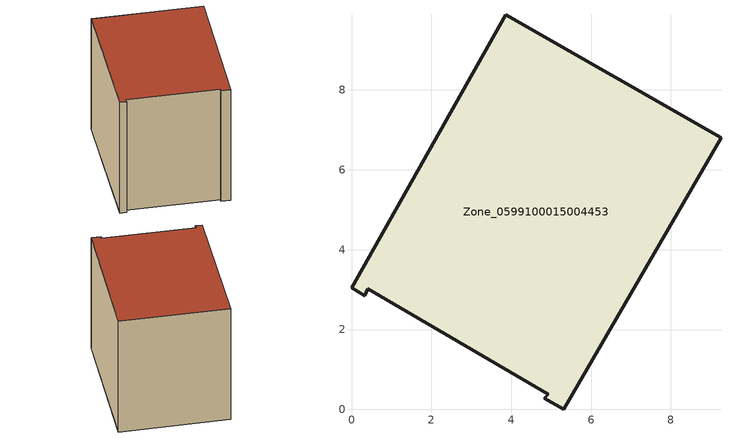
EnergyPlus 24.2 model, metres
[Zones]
Zone_0599100015004453
 floor ground (C_G): 0.34,2.85 0,3.04 3.86,9.89 9.25,6.8 5.32,0 4.83,0.28 4.93,0.38 0.4,3.02 z0.84
 wall outside (C_F): 0.34,2.85 0.4,3.02 4.93,0.38 4.83,0.28 5.32,0 9.25,6.8 3.86,9.89 0,3.04 0.34,2.85 z0.84:8.23
 roof outside (C_R): 0,3.04 0.34,2.85 0.4,3.02 4.93,0.38 4.83,0.28 5.32,0 9.25,6.8 3.86,9.89 z8.23
[BUILDING]
Pand.0599100015004453: North Axis=0; Terrain=City; Loads Convergence Tolerance Value=0.04; Temperature Convergence Tolerance Value=0.4; Solar Distribution=FullExterior; Maximum Number of Warmup Days=25; Minimum Number of Warmup Days=1
[Site:Location]
Rotterdam.The.Hague.AP_ZH_NLD Design_Conditions: Latitude=51.96; Longitude=4.45; Time Zone=1; Elevation=-4.5
[SITE:GROUNDTEMPERATURE:BUILDINGSURFACE]
18, 18, 18, 18, 18, 18, 18, 18, 18, 18, 18, 18
[MATERIAL] Thermal Absorptance=0.9; Solar Absorptance=0.7; Visible Absorptance=0.7
Name | Roughness | Thickness | Conductivity | Density | Specific Heat
G.TI.1946-1964 | MediumSmooth | 0.15 | 1 | 540 | 1210
F.TI.1946-1964 | Rough | 0.3 | 0.857143 | 1920 | 840
R.TI.1946-1964 | MediumRough | 0.2 | 0.277778 | 1500 | 1000
[CONSTRUCTION]
C_G: G.TI.1946-1964
C_F: F.TI.1946-1964
C_R: R.TI.1946-1964
[ZONE]
Zone_0599100015004453: Type=1; Multiplier=1; Ceiling Height=Autocalculate; Volume=Autocalculate; Floor Area=autocalculate; Part of Total Floor Area=Yes
[ZONEINFILTRATION:DESIGNFLOWRATE]
Infil_Zone_0599100015004453: Zone or ZoneList or Space or SpaceList=Zone_0599100015004453; Schedule=AlwaysOn; Design Flow Rate Calculation Method=Flow/Area; Flow Rate per Floor Area=0.003; Constant Term Coefficient=1; Temperature Term Coefficient=0; Velocity Term Coefficient=0; Velocity Squared Term Coefficient=0
[HVACTEMPLATE:ZONE:IDEALLOADSAIRSYSTEM]
Zone_0599100015004453: Maximum Heating Supply Air Temperature=50; Minimum Cooling Supply Air Temperature=13; Maximum Heating Supply Air Humidity Ratio=0.0156; Minimum Cooling Supply Air Humidity Ratio=0.0077; Heating Limit=NoLimit; Cooling Limit=NoLimit; Dehumidification Control Type=ConstantSensibleHeatRatio; Cooling Sensible Heat Ratio=0.7; Dehumidification Setpoint=60; Humidification Control Type=None; Humidification Setpoint=30; Outdoor Air Method=None; Outdoor Air Flow Rate per Person=0.00944; Outdoor Air Flow Rate per Zone Floor Area=0; Outdoor Air Flow Rate per Zone=0; Demand Controlled Ventilation Type=None; Outdoor Air Economizer Type=NoEconomizer; Heat Recovery Type=None; Sensible Heat Recovery Effectiveness=0.7; Latent Heat Recovery Effectiveness=0.65
[ZONECONTROL:THERMOSTAT]
ThermostatControl_Zone_0599100015004453: Zone or ZoneList=Zone_0599100015004453; Control Type Schedule=DualSetpointControlType; Control 1=Thermostat_Zone_0599100015004453; Temperature Difference Between Cutout And Setpoint=0
[THERMOSTATSETPOINT:DUALSETPOINT]
Thermostat_Zone_0599100015004453: Heating Setpoint Temperature Schedule=HeatingSetpoint_Zone_0599100015004453; Cooling Setpoint Temperature Schedule=CoolingSetpoint_Zone_0599100015004453
[SCHEDULE:COMPACT]
HeatingSetpoint_Zone_0599100015004453: Through: 12/31, For: AllDays, Until: 24:00, 21
CoolingSetpoint_Zone_0599100015004453: Through: 12/31, For: AllDays, Until: 24:00, 24
DualSetpointControlType: Through: 12/31, For: AllDays, Until: 24:00, 4
AlwaysOn: Through: 12/31, For: AllDays, Until: 24:00, 1
